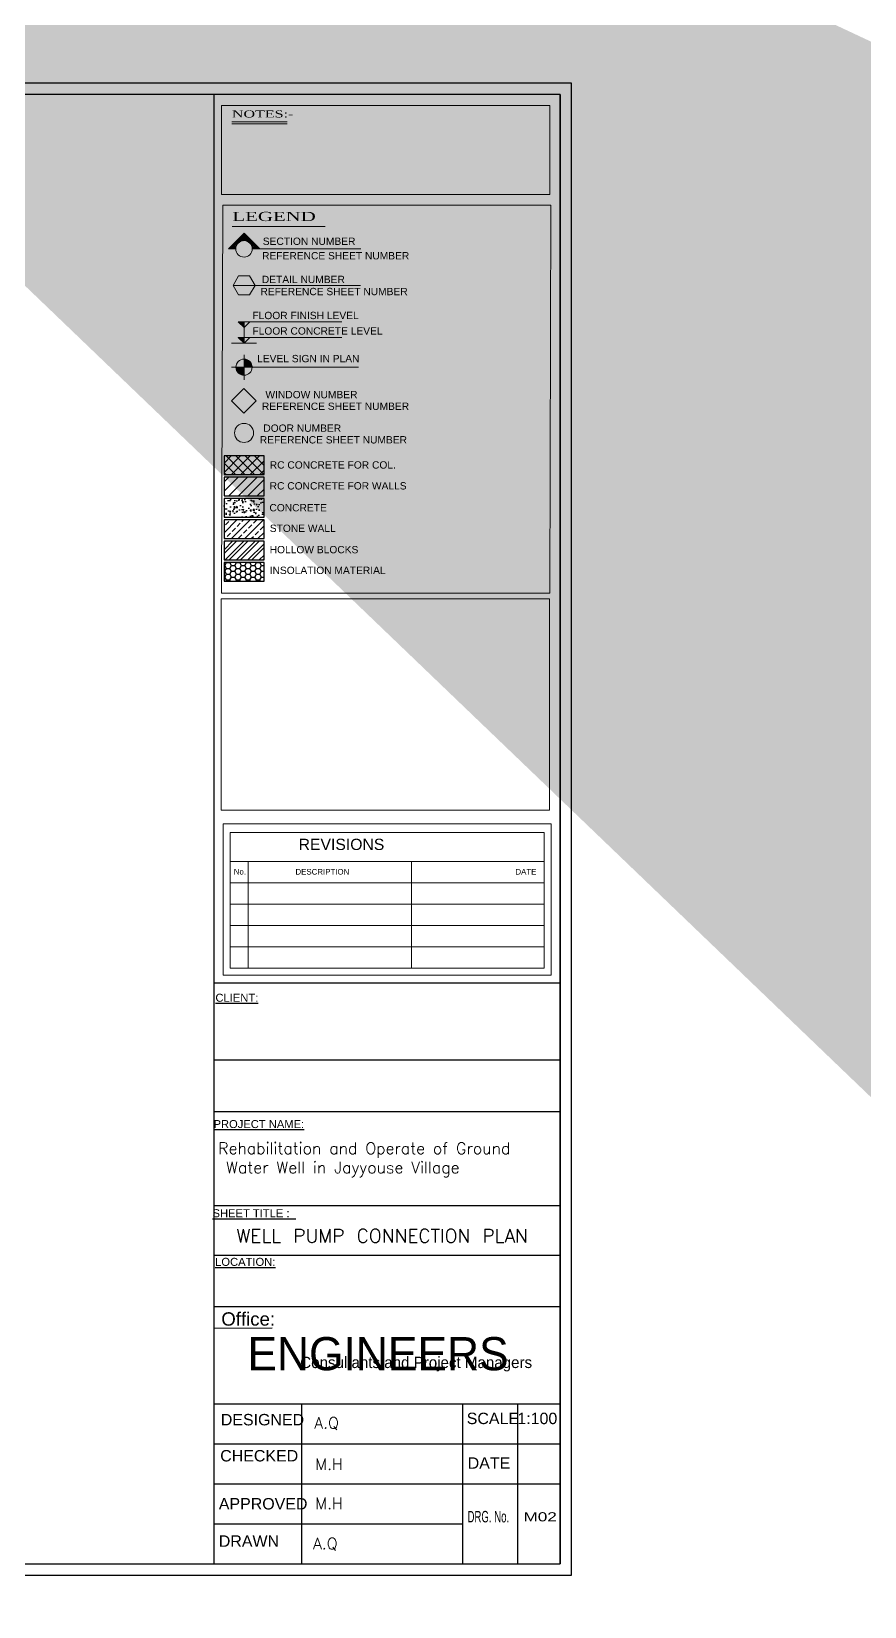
# Model space of a CAD drawing. Header units: inches. Extents: x 191440 to 383551, y 141411 to 284946.
# Drawn here: x 191690.55 to 191712.61, y 141573.4 to 141615.09 of the extents above; entities that cross this region are included whole.
import ezdxf
from ezdxf.enums import TextEntityAlignment as Align

# ---------------------------------------------------------------- set-up
doc = ezdxf.new("R2010")
doc.units = ezdxf.units.IN
doc.header["$MEASUREMENT"] = 0
for name, color, linetype in [('dim-f', 8, 'Continuous'), ('I - Outline', 60, 'Continuous'), ('Sanitary', 6, 'Continuous'), ('VP', 7, 'Continuous')]:
    doc.layers.add(name, color=color, linetype=linetype)
doc.styles.add('5MM', font='simplex.shx', dxfattribs={"height": 1.25})
doc.styles.add('ROMAND10', font='ROMAND.shx', dxfattribs={"height": 0.2})
doc.styles.add('ROMANS', font='romans', dxfattribs={"height": 1})
doc.styles.add('ROMANT', font='romantic.ttf', dxfattribs={"height": 20})
doc.styles.get("Standard").update_dxf_attribs({"font": 'txt.shx', "height": 0.2})
doc.styles.add('STYLE7', font='swissi.ttf')
doc.dimstyles.new('osama', dxfattribs={"dimtxt": 50, "dimasz": 45, "dimexe": 0.18, "dimexo": 0.0625, "dimgap": 0.2, "dimtad": 0, "dimdec": 0, "dimzin": 0, "dimdsep": 46, "dimtxsty": 'ROMANS', "dimcen": 0, "dimse1": 1, "dimse2": 1, "dimclrd": 3, "dimclre": 3, "dimclrt": 5, "dimadec": 0, "dimazin": 0, "dimtfac": 0.6, "dimtdec": 0, "dimtmove": 2, "dimatfit": 3, "dimfxl": 1, "dimtolj": 1, "dimtzin": 0, "dimarcsym": 0})

# ---------------------------------------------------------------- blocks, each defined once
blk = doc.blocks.new('engineers')
at = {"layer": 'dim-f', "char_height": 1.25, "attachment_point": 1, "style": '5MM'}
for s, width, insert in [('\\pt0.5;{\\fGill Sans MT|b0|i0|c0|p34;\\H1.08x;\\C30;\\c2254834;ENGINEERS\\P\\ptz;   \\P\\H0.92593x;  }', 116.5, (16.033, 18.44)), ('{\\fGill Sans MT|b0|i0|c0|p34;\\H1.08x;\\C152;\\c12285479; \\H0.34074x;Consultants and Project Managers}', 11.50217, (17.683, 17.64))]:
    blk.add_mtext_dynamic_manual_height_columns(s, width=width, gutter_width=6.25, heights=[0], dxfattribs=dict(at, insert=insert))

msp = doc.modelspace()

# ---------------------------------------------------------------- hatches: boundary and pattern name
at = {"layer": 'I - Outline'}
h = msp.add_hatch(dxfattribs=at)
h.set_pattern_fill('ANSI37', color=8, scale=1.411978)
h.set_pattern_definition([(45, (190793.32557, 141576.9557), (-0.124802422, 0.124802422), []), (135, (190793.32557, 141576.9557), (-0.124802422, -0.124802422), [])])
h.paths.add_polyline_path([(191696.70924, 141603.85388), (191695.65025, 141603.85388), (191695.65025, 141603.35969), (191696.70924, 141603.35969)])
h = msp.add_hatch(dxfattribs=at)
h.set_pattern_fill('ANSI31', color=8, scale=1.411978)
h.set_pattern_definition([(45, (190793.32557, 141576.9557), (-0.124802422, 0.124802422), [])])
h.paths.add_polyline_path([(191696.70924, 141602.7949), (191696.70924, 141603.28909), (191695.65025, 141603.28909), (191695.65025, 141602.7949)])
h = msp.add_hatch(dxfattribs=at)
h.set_pattern_fill('AR-CONC', color=8, scale=0.042359)
h.set_pattern_definition([(50, (190793.32557, 141576.9557), (0.30382673, -0.026581394), [0.03176951, -0.34946461]), (355, (190793.32557, 141576.9557), (-0.05877416, 0.31862367), [0.02541561, -0.27957169]), (100.451444, (190793.3509, 141576.95348), (0.24505257, 0.29204228), [0.02699993, -0.29699922]), (46.1842, (190793.32557, 141577.0404), (0.45207645, -0.07011289), [0.04765426, -0.52419691]), (96.635635, (190793.36324, 141577.03457), (0.3959167, 0.41263027), [0.04049992, -0.44549908]), (351.184164, (190793.32557, 141577.0404), (0.3959167, 0.41263027), [0.03812341, -0.41935753]), (21, (190793.36793, 141577.01924), (0.25284593, -0.17054673), [0.03176951, -0.34946461]), (326, (190793.36793, 141577.01924), (0.10306678, 0.30716882), [0.02541561, -0.27957169]), (71.451445, (190793.389, 141577.00502), (0.35591271, 0.13662209), [0.02699993, -0.29699922]), (37.5, (190793.32557, 141576.9557), (0.005150835, 0.141011662), [0, -0.27618294, 0, -0.283807623, 0, -0.28063067]), (7.5, (190793.32557, 141576.9557), (0.111434537, 0.167070224), [0, -0.161812704, 0, -0.269829038, 0, -0.10695735]), (327.5, (190793.23111, 141576.9557), (0.226123696, -0.009554096), [0, -0.105898367, 0, -0.330402904, 0, -0.438419238]), (317.5, (190793.18875, 141576.9557), (0.24703385, 0.042403816), [0, -0.137667877, 0, -0.219421416, 0, -0.3113412])])
h.paths.add_polyline_path([(191696.70924, 141602.7243), (191695.65025, 141602.7243), (191695.65025, 141602.23011), (191696.70924, 141602.23011)])
h = msp.add_hatch(dxfattribs=at)
h.set_pattern_fill('ANSI33', color=8, scale=0.988385)
h.set_pattern_definition([(45, (190793.32557, 141576.9557), (-0.17472339, 0.17472339), []), (45, (190793.5003, 141576.9557), (-0.17472339, 0.17472339), [0.123548094, -0.061774047])])
h.paths.add_polyline_path([(191696.70924, 141602.15951), (191695.65025, 141602.15951), (191695.65025, 141601.66532), (191696.70924, 141601.66532)])
h = msp.add_hatch(dxfattribs=at)
h.set_pattern_fill('ANSI32', color=8, scale=0.564791)
h.set_pattern_definition([(45, (190793.32557, 141576.9557), (-0.149762906, 0.149762906), []), (45, (190793.42541, 141576.9557), (-0.149762906, 0.149762906), [])])
h.paths.add_polyline_path([(191696.70924, 141601.59472), (191695.65025, 141601.59472), (191695.65025, 141601.10053), (191696.70924, 141601.10053)])
h = msp.add_hatch(dxfattribs=at)
h.set_pattern_fill('HONEY', color=8, scale=0.705989)
h.set_pattern_definition([(0, (190793.32557, 141576.9557), (0.132372958, 0.076425563), [0.088248639, -0.176497278]), (120, (190793.32557, 141576.9557), (-0.132372958, 0.076425563), [0.088248639, -0.176497278]), (60, (190793.32557, 141576.9557), (0, 0.152851126), [-0.176497278, 0.088248639])])
h.paths.add_polyline_path([(191696.70924, 141601.02993), (191695.65025, 141601.02993), (191695.65025, 141600.53573), (191696.70924, 141600.53573)])

# ---------------------------------------------------------------- linework, layer by layer
msp.add_lwpolyline([(191704.84572, 141613.72494), (191647.34572, 141613.72494), (191647.34572, 141574.22494), (191704.84572, 141574.22494), (191704.84572, 141613.72494)])
msp.add_lwpolyline([(191704.54572, 141613.42494), (191647.64572, 141613.42494), (191647.64572, 141574.52494), (191704.54572, 141574.52494)], close=True)
at = {"layer": 'I - Outline', "color": 7}
for p, q in [((191695.38213, 141574.52494), (191695.38273, 141613.42481)), ((191704.54572, 141613.42494), (191704.54572, 141574.52494)), ((191704.55251, 141589.89661), (191695.38165, 141589.89649)), ((191704.53601, 141587.86356), (191695.38304, 141587.86343)), ((191695.38243, 141586.5003), (191704.5534, 141586.50043)), ((191695.38243, 141586.5003), (191704.5534, 141586.50043)), ((191704.5457, 141584.00398), (191695.38225, 141584.00408)), ((191695.382, 141582.69712), (191704.5527, 141582.69725)), ((191704.55288, 141581.32681), (191695.38203, 141581.32668)), ((191695.38214, 141578.76303), (191704.55284, 141578.76316)), ((191697.69762, 141578.76306), (191697.6977, 141574.52494)), ((191701.95885, 141578.7631), (191701.95893, 141574.52494)), ((191703.41613, 141578.76314), (191703.41621, 141574.52494)), ((191695.38215, 141577.70405), (191704.55285, 141577.70417)), ((191695.38217, 141576.64506), (191704.55287, 141576.64519)), ((191695.38218, 141575.58608), (191701.95891, 141575.58621))]:
    msp.add_line(p, q, dxfattribs=at)
at = {"layer": 'I - Outline', "color": 8, "lineweight": 0}
for p, q in [((191695.58249, 141610.77252), (191695.58273, 141613.1311)), ((191695.58273, 141613.1311), (191704.27464, 141613.13122)), ((191704.27464, 141613.13122), (191704.27441, 141610.77264)), ((191695.85212, 141612.69544), (191697.31514, 141612.69547)), ((191695.85212, 141612.64728), (191697.31514, 141612.64731)), ((191704.27441, 141610.77264), (191695.58249, 141610.77252)), ((191695.58268, 141600.21981), (191695.61083, 141610.49012)), ((191695.61083, 141610.49012), (191704.30275, 141610.49024)), ((191704.30275, 141610.49024), (191704.2746, 141600.21993)), ((191695.86205, 141609.92539), (191698.32482, 141609.92544)), ((191695.96925, 141609.40151), (191695.9021, 141609.46866)), ((191695.98296, 141609.43456), (191695.92548, 141609.49203)), ((191696.0008, 141609.46346), (191695.94885, 141609.5154)), ((191696.02233, 141609.48867), (191695.97222, 141609.53878)), ((191696.04742, 141609.51033), (191695.99559, 141609.56215)), ((191696.07619, 141609.5283), (191696.01897, 141609.58552)), ((191696.10907, 141609.54217), (191696.04234, 141609.6089)), ((191696.14702, 141609.55096), (191696.06571, 141609.63227)), ((191696.07686, 141609.52865), (191696.17717, 141609.62897)), ((191696.14573, 141609.55078), (191696.17717, 141609.58223)), ((191696.25143, 141609.54005), (191696.17717, 141609.6143)), ((191696.19219, 141609.55254), (191696.17717, 141609.56756)), ((191696.23398, 141609.54554), (191696.30854, 141609.6201)), ((191696.26832, 141609.53313), (191696.33191, 141609.59673)), ((191696.29831, 141609.51639), (191696.35528, 141609.57336)), ((191696.32453, 141609.49586), (191696.37866, 141609.54999)), ((191696.34718, 141609.47177), (191696.40203, 141609.52661)), ((191696.36622, 141609.44405), (191696.4254, 141609.50324)), ((191696.38129, 141609.41238), (191696.44878, 141609.47987)), ((191696.39165, 141609.37599), (191696.47215, 141609.4565)), ((191695.95876, 141609.33463), (191695.76808, 141609.33463)), ((191695.80241, 141609.33463), (191695.78524, 141609.35179)), ((191695.84915, 141609.33463), (191695.80862, 141609.37517)), ((191695.8959, 141609.33463), (191695.83199, 141609.39854)), ((191695.94264, 141609.33463), (191695.85536, 141609.42191)), ((191695.96066, 141609.36336), (191695.87873, 141609.44529)), ((191695.88284, 141609.33463), (191695.98316, 141609.43495)), ((191695.92959, 141609.33463), (191695.96104, 141609.36608)), ((191696.45684, 141609.33464), (191696.38259, 141609.4089)), ((191696.4101, 141609.33464), (191696.39508, 141609.34966)), ((191699.26943, 141609.3347), (191696.3956, 141609.33464)), ((191696.39704, 141609.33464), (191696.49552, 141609.43312)), ((191696.44379, 141609.33464), (191696.5189, 141609.40975)), ((191696.49053, 141609.33464), (191696.54227, 141609.38638)), ((191696.53728, 141609.33464), (191696.56564, 141609.36301)), ((191696.58403, 141609.33464), (191696.58902, 141609.33964)), ((191696.03133, 141608.61983), (191695.88548, 141608.36719)), ((191699.26025, 141608.36725), (191695.88548, 141608.36719)), ((191695.88548, 141608.36719), (191696.03134, 141608.11456)), ((191696.32305, 141608.61983), (191696.03133, 141608.61983)), ((191696.46892, 141608.3672), (191696.32305, 141608.61983)), ((191696.32306, 141608.11456), (191696.46892, 141608.3672)), ((191696.03134, 141608.11456), (191696.32306, 141608.11456)), ((191696.02085, 141607.39906), (191698.76927, 141607.39911)), ((191696.17722, 141607.24902), (191696.02085, 141607.39906)), ((191696.02821, 141607.392), (191696.03527, 141607.39906)), ((191696.03616, 141607.38437), (191696.05085, 141607.39906)), ((191696.04411, 141607.37674), (191696.06643, 141607.39906)), ((191696.05206, 141607.36911), (191696.08202, 141607.39906)), ((191696.06002, 141607.36148), (191696.0976, 141607.39906)), ((191696.06797, 141607.35385), (191696.11318, 141607.39906)), ((191696.07592, 141607.34622), (191696.12876, 141607.39906)), ((191696.08387, 141607.33859), (191696.14434, 141607.39906)), ((191696.09182, 141607.33096), (191696.15993, 141607.39906)), ((191696.09977, 141607.32333), (191696.17551, 141607.39906)), ((191696.10773, 141607.3157), (191696.17722, 141607.38519)), ((191696.17722, 141607.24902), (191696.33359, 141607.39907)), ((191696.17722, 141607.39906), (191696.17723, 141606.83747)), ((191696.02085, 141606.98751), (191698.76928, 141606.98756)), ((191696.17723, 141606.83747), (191696.02085, 141606.98751)), ((191696.02494, 141606.98359), (191696.02886, 141606.98751)), ((191696.03289, 141606.97596), (191696.04444, 141606.98751)), ((191696.04084, 141606.96833), (191696.06002, 141606.98751)), ((191696.04879, 141606.9607), (191696.0756, 141606.98751)), ((191696.05675, 141606.95307), (191696.09119, 141606.98751)), ((191696.0647, 141606.94544), (191696.10677, 141606.98751)), ((191696.07265, 141606.93781), (191696.12235, 141606.98751)), ((191696.0806, 141606.93018), (191696.13793, 141606.98751)), ((191696.08855, 141606.92255), (191696.15351, 141606.98751)), ((191696.09651, 141606.91492), (191696.16909, 141606.98751)), ((191696.10446, 141606.90729), (191696.17722, 141606.98006)), ((191696.11241, 141606.89966), (191696.17722, 141606.96448)), ((191696.11568, 141607.30807), (191696.17722, 141607.36961)), ((191696.12363, 141607.30044), (191696.17722, 141607.35403)), ((191696.13158, 141607.29281), (191696.17722, 141607.33844)), ((191696.13953, 141607.28518), (191696.17722, 141607.32286)), ((191696.14749, 141607.27755), (191696.17722, 141607.30728)), ((191696.15544, 141607.26992), (191696.17722, 141607.2917)), ((191696.16339, 141607.26229), (191696.17722, 141607.27612)), ((191696.17134, 141607.25466), (191696.17722, 141607.26053)), ((191696.17723, 141606.83747), (191696.33359, 141606.98752)), ((191695.84617, 141606.83746), (191696.50828, 141606.83748)), ((191696.12036, 141606.89203), (191696.17722, 141606.9489)), ((191696.12831, 141606.8844), (191696.17722, 141606.93332)), ((191696.13627, 141606.87677), (191696.17723, 141606.91773)), ((191696.14422, 141606.86914), (191696.17723, 141606.90215)), ((191696.15217, 141606.86151), (191696.17723, 141606.88657)), ((191696.16012, 141606.85388), (191696.17723, 141606.87099)), ((191696.16807, 141606.84625), (191696.17723, 141606.85541)), ((191696.17603, 141606.83862), (191696.17723, 141606.83983)), ((191695.84618, 141606.20299), (191699.21185, 141606.20306)), ((191695.9631, 141606.18939), (191695.97671, 141606.203)), ((191695.96448, 141606.17518), (191695.99229, 141606.203)), ((191695.96666, 141606.16179), (191696.00787, 141606.203)), ((191695.96955, 141606.14909), (191696.02345, 141606.203)), ((191695.97306, 141606.13702), (191696.03903, 141606.203)), ((191695.97714, 141606.12552), (191696.05462, 141606.203)), ((191695.98175, 141606.11455), (191696.0702, 141606.203)), ((191695.98684, 141606.10406), (191696.08578, 141606.203)), ((191695.9924, 141606.09403), (191696.10136, 141606.203)), ((191695.99839, 141606.08445), (191696.11694, 141606.203)), ((191696.00481, 141606.07529), (191696.13252, 141606.203)), ((191696.01165, 141606.06654), (191696.14811, 141606.203)), ((191696.01889, 141606.0582), (191696.16369, 141606.203)), ((191696.02653, 141606.05026), (191696.17724, 141606.20097)), ((191696.03458, 141606.04272), (191696.17724, 141606.18539)), ((191696.04302, 141606.03559), (191696.17724, 141606.16981)), ((191696.05188, 141606.02886), (191696.17724, 141606.15422)), ((191696.06115, 141606.02255), (191696.17724, 141606.13864)), ((191696.07085, 141606.01666), (191696.17724, 141606.12306)), ((191696.17723, 141606.53406), (191696.17725, 141605.87194)), ((191696.17723, 141606.40353), (191696.19084, 141606.41714)), ((191696.17724, 141606.38795), (191696.20505, 141606.41576)), ((191696.17724, 141606.37237), (191696.21844, 141606.41358)), ((191696.17724, 141606.35679), (191696.23114, 141606.41069)), ((191696.17724, 141606.34121), (191696.24321, 141606.40718)), ((191696.17724, 141606.32562), (191696.25471, 141606.4031)), ((191696.17724, 141606.31004), (191696.26569, 141606.3985)), ((191696.17724, 141606.29446), (191696.27618, 141606.3934)), ((191696.17724, 141606.27888), (191696.2862, 141606.38785)), ((191696.17724, 141606.2633), (191696.29579, 141606.38185)), ((191696.17724, 141606.24772), (191696.30495, 141606.37543)), ((191696.17724, 141606.23213), (191696.31369, 141606.3686)), ((191696.17724, 141606.21655), (191696.32204, 141606.36135)), ((191696.17927, 141606.203), (191696.32997, 141606.35371)), ((191696.19485, 141606.203), (191696.33751, 141606.34567)), ((191696.21043, 141606.203), (191696.34465, 141606.33722)), ((191696.22602, 141606.203), (191696.35138, 141606.32837)), ((191696.2416, 141606.203), (191696.35769, 141606.3191)), ((191696.25718, 141606.203), (191696.36357, 141606.3094)), ((191696.27276, 141606.203), (191696.36901, 141606.29926)), ((191696.28834, 141606.203), (191696.37398, 141606.28864)), ((191696.30392, 141606.203), (191696.37845, 141606.27753)), ((191696.31951, 141606.203), (191696.38239, 141606.26589)), ((191696.33509, 141606.203), (191696.38575, 141606.25366)), ((191696.35067, 141606.203), (191696.38846, 141606.24079)), ((191696.36625, 141606.203), (191696.39044, 141606.2272)), ((191696.38183, 141606.20301), (191696.39159, 141606.21276)), ((191696.08099, 141606.01123), (191696.17724, 141606.10748)), ((191696.0916, 141606.00626), (191696.17724, 141606.0919)), ((191696.10271, 141606.00179), (191696.17724, 141606.07632)), ((191696.11436, 141605.99785), (191696.17724, 141606.06073)), ((191696.12658, 141605.99449), (191696.17724, 141606.04515)), ((191696.13945, 141605.99178), (191696.17724, 141606.02957)), ((191696.15305, 141605.9898), (191696.17724, 141606.01399)), ((191696.16749, 141605.98865), (191696.17724, 141605.99841)), ((191696.17381, 141605.64032), (191695.8462, 141605.3127)), ((191695.8462, 141605.3127), (191696.17382, 141604.98509)), ((191696.50143, 141605.31271), (191696.17381, 141605.64032)), ((191696.17382, 141604.98509), (191696.50143, 141605.31271)), ((191695.57369, 141600.07314), (191704.26561, 141600.07326)), ((191695.57379, 141594.47687), (191695.57369, 141600.07314)), ((191704.2746, 141600.21993), (191695.58268, 141600.21981)), ((191704.26561, 141600.07326), (191704.26571, 141594.47698)), ((191704.26571, 141594.47698), (191695.57379, 141594.47687)), ((191695.62104, 141594.11463), (191704.31296, 141594.11475)), ((191695.62112, 141590.1102), (191695.62104, 141594.11463)), ((191704.31296, 141594.11475), (191704.31304, 141590.11032)), ((191695.81067, 141593.89061), (191704.12334, 141593.89072)), ((191695.81074, 141590.29425), (191695.81067, 141593.89061)), ((191704.12334, 141593.89072), (191704.12341, 141590.29436)), ((191695.81068, 141593.11972), (191704.12335, 141593.11983)), ((191696.28684, 141593.11973), (191696.28689, 141590.29426)), ((191700.61561, 141593.11981), (191700.61566, 141590.29434)), ((191695.81069, 141592.55462), (191704.12337, 141592.55473)), ((191695.8107, 141591.98953), (191704.12338, 141591.98964)), ((191695.81071, 141591.42443), (191704.12339, 141591.42454)), ((191695.81073, 141590.85934), (191704.1234, 141590.85945)), ((191704.12341, 141590.29436), (191695.81074, 141590.29425)), ((191704.31304, 141590.11032), (191695.62112, 141590.1102))]:
    msp.add_line(p, q, dxfattribs=at)
at = {"layer": 'I - Outline', "color": 8}
for p, q in [((191695.76808, 141609.33463), (191696.18104, 141609.7476)), ((191695.78935, 141609.33463), (191696.17717, 141609.72246)), ((191695.8361, 141609.33463), (191696.17717, 141609.67572)), ((191696.17717, 141609.56756), (191696.08908, 141609.65564)), ((191696.17717, 141609.6143), (191696.11246, 141609.67902)), ((191696.17717, 141609.66105), (191696.13583, 141609.70239)), ((191696.17717, 141609.70779), (191696.1592, 141609.72576)), ((191696.17717, 141609.55306), (191696.17717, 141609.74374)), ((191696.17717, 141609.72246), (191696.19167, 141609.73696)), ((191696.17717, 141609.67572), (191696.21504, 141609.71359)), ((191696.55033, 141609.33464), (191696.17717, 141609.70779)), ((191696.17717, 141609.62897), (191696.23842, 141609.69022)), ((191696.17717, 141609.58223), (191696.26179, 141609.66685)), ((191696.50359, 141609.33464), (191696.17717, 141609.66105)), ((191696.59401, 141609.33465), (191696.18104, 141609.7476)), ((191696.19409, 141609.5524), (191696.28516, 141609.64348))]:
    msp.add_line(p, q, dxfattribs=at)
at = {"layer": 'I - Outline', "color": 4}
msp.add_line((191695.38223, 141580.76803), (191696.92102, 141580.77291), dxfattribs=at)
at = {"layer": 'I - Outline', "color": 8}
for points in [[(191696.70924, 141603.85388), (191695.65025, 141603.85388), (191695.65025, 141603.35969), (191696.70924, 141603.35969)], [(191696.70924, 141603.28909), (191695.65025, 141603.28909), (191695.65025, 141602.7949), (191696.70924, 141602.7949)], [(191696.70924, 141602.7243), (191695.65025, 141602.7243), (191695.65025, 141602.23011), (191696.70924, 141602.23011)], [(191696.70924, 141602.15951), (191695.65025, 141602.15951), (191695.65025, 141601.66532), (191696.70924, 141601.66532)], [(191696.70924, 141601.59472), (191695.65025, 141601.59472), (191695.65025, 141601.10053), (191696.70924, 141601.10053)], [(191696.70924, 141601.02993), (191695.65025, 141601.02993), (191695.65025, 141600.53573), (191696.70924, 141600.53573)]]:
    msp.add_lwpolyline(points, close=True, dxfattribs=at)
at = {"layer": 'I - Outline', "color": 8, "lineweight": 0}
for centre, radius in [((191696.17718, 141609.33464), 0.21842), ((191696.17724, 141606.203), 0.21457), ((191696.17727, 141604.46251), 0.25338)]:
    msp.add_circle(centre, radius, dxfattribs=at)

# ---------------------------------------------------------------- block references
at = {"layer": 'I - Outline', "xscale": 0.6506395646974747, "yscale": 0.6506395646974747, "zscale": 0.6506395646974747, "rotation": 0.0010941101885149}
msp.add_blockref('engineers', (191685.83439, 141568.53232), dxfattribs=at)

# ---------------------------------------------------------------- texts
at = {"layer": 'I - Outline', "color": 7, "style": 'ROMANT', "width": 1.5}
for s, height, p in [('NOTES:-', 0.187366, (191695.85547, 141612.81207)), ('LEGEND', 0.243576, (191695.86943, 141610.07104))]:
    msp.add_text(s, height=height, rotation=0.001094, dxfattribs=at).set_placement(p)
at = {"layer": 'I - Outline', "color": 8, "lineweight": 0, "style": 'STYLE7'}
for s, height, p in [('SECTION NUMBER', 0.1939171, (191696.67358, 141609.43923)), ('REFERENCE SHEET NUMBER', 0.1939171, (191696.65545, 141609.05602)), ('DETAIL NUMBER', 0.1939171, (191696.64851, 141608.43013)), ('REFERENCE SHEET NUMBER', 0.1939171, (191696.61223, 141608.10876)), ('FLOOR FINISH LEVEL', 0.1939171, (191696.39845, 141607.47507)), ('FLOOR CONCRETE LEVEL', 0.1939171, (191696.39866, 141607.06509)), ('LEVEL SIGN IN PLAN', 0.1939171, (191696.52347, 141606.33371)), ('WINDOW NUMBER', 0.1939171, (191696.74349, 141605.38011)), ('REFERENCE SHEET NUMBER', 0.1939171, (191696.65055, 141605.07157)), ('DOOR NUMBER', 0.1939171, (191696.68767, 141604.49258)), ('REFERENCE SHEET NUMBER', 0.1939171, (191696.59472, 141604.18405)), ('RC CONCRETE FOR COL.', 0.1939171, (191696.85759, 141603.51851)), ('RC CONCRETE FOR WALLS', 0.1939171, (191696.85517, 141602.96542)), ('CONCRETE', 0.193917, (191696.84929, 141602.38667)), ('STONE WALL', 0.193917, (191696.85928, 141601.84219)), ('HOLLOW BLOCKS', 0.1939171, (191696.85601, 141601.27738)), ('INSOLATION MATERIAL', 0.1939171, (191696.85602, 141600.72843))]:
    msp.add_text(s, height=height, rotation=0.001094, dxfattribs=at).set_placement(p)
at = {"layer": 'I - Outline', "color": 4, "style": 'STYLE7'}
for s, height, p in [('REVISIONS', 0.298334, (191697.62273, 141593.42301)), ('No.', 0.149167, (191695.9049, 141592.77427)), ('DESCRIPTION', 0.149167, (191697.53957, 141592.77238)), ('DATE', 0.149167, (191703.36448, 141592.77259)), ('Office:', 0.352995, (191695.57453, 141580.83302)), ('DESIGNED', 0.302446, (191695.56167, 141578.19343)), ('SCALE', 0.302446, (191702.07475, 141578.22648)), ('1:100', 0.302446, (191703.41613, 141578.22648)), ('CHECKED', 0.302446, (191695.54592, 141577.23809)), ('DATE', 0.302446, (191702.10037, 141577.04495)), ('APPROVED', 0.302446, (191695.50906, 141575.96731)), ('DRAWN', 0.302446, (191695.50906, 141574.97893))]:
    msp.add_text(s, height=height, rotation=0.001094, dxfattribs=at).set_placement(p)
for s, height, p in [('%%UCLIENT:', 0.211797, (191695.98716, 141589.40696)), ('%%UPROJECT NAME:', 0.2117967, (191696.56912, 141586.06298)), ('%%USHEET TITLE :  ', 0.2117967, (191696.44455, 141583.70238)), ('%%ULOCATION:', 0.2117967, (191696.20955, 141582.41532))]:
    msp.add_text(s, height=height, rotation=0.001094, dxfattribs=at).set_placement(p, align=Align.CENTER)
for s, height, width, p, p2 in [('DRG. No.', 0.302446, 0.621053, (191702.09582, 141575.62619), (191703.19873, 141575.62621)), ('M02', 0.241957, 1.351658, (191703.57867, 141575.65205), (191704.461, 141575.65207))]:
    msp.add_text(s, height=height, rotation=0.001094, dxfattribs=dict(at, width=width)).set_placement(p, p2, align=Align.FIT)
at = {"layer": 'VP', "attachment_point": 1, "style": 'ROMAND10'}
for s, insert, char_height, width in [('Rehabilitation and Operate of Ground\\P Water Well in Jayyouse Village', (191695.49309, 141585.67963), 0.3049873, 17.6130163), ('A.Q', (191698.03623, 141578.4114), 0.304987, 0.7472189), ('M.H\\P', (191698.0623, 141577.31961), 0.304987, 0.7472189), ('M.H\\P', (191698.0623, 141576.27979), 0.304987, 0.7472189), ('A.Q', (191698.00201, 141575.21734), 0.304987, 0.7472189)]:
    msp.add_mtext(s, dxfattribs=dict(at, insert=insert, char_height=char_height, width=width))
at = {"layer": 'VP', "insert": (191699.83243, 141583.03018), "char_height": 0.36, "attachment_point": 8}
msp.add_mtext_dynamic_manual_height_columns(' \\PWELL PUMP CONNECTION PLAN', width=506.4403967, gutter_width=1, heights=[0], dxfattribs=at)

# ---------------------------------------------------------------- leaders
at = {"layer": 'Sanitary', "ltscale": 0.5}
for points in [[(191655.73675, 141641.56559), (191656.93689, 141640.74214), (191657.39899, 141640.69028)], [(191657.66913, 141520.21779), (191658.11744, 141520.51917), (191658.57954, 141520.46732)]]:
    msp.add_leader(points, dimstyle='osama', override={"dimasz": 100, "dimgap": 0.09}, dxfattribs=at)

doc.saveas('drawing.dxf')
